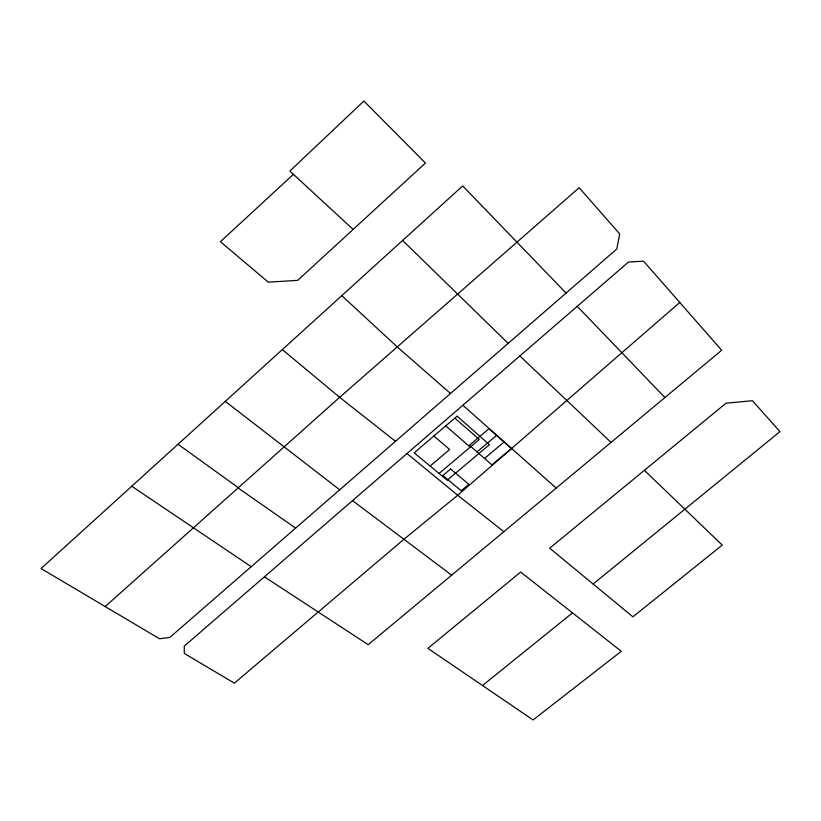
<?xml version="1.0" encoding="UTF-8"?>
<svg xmlns="http://www.w3.org/2000/svg" width="821" height="821" viewBox="0 0 821 821"><rect width="100%" height="100%" fill="white"/><g stroke="black" fill="none" stroke-linecap="round" stroke-linejoin="round"><path stroke-width="1.23" d="M293.415 174.36L220.418 241.682L268.272 282.157L297.705 280.351L425.442 163.04L363.888 101.065L289.854 171.045L353.143 229.428M105.18 606.565L339.658 397.333L579.164 187.711L619.681 233.934L616.828 248.958L169.824 637.424L159.49 638.759L41.05 568.543L462.705 185.926L566.08 293.076M679.767 302.456L457.708 495.248L404.076 539.171L234.365 683.154L184.294 653.444L184.243 646.137L628.486 262.043L643.551 261.15L721.68 350.259L368.188 644.69L264.413 576.845M430.132 466.061L449.651 449.508L433.857 436.043M439.061 473.46L479.279 439.461L454.834 418.135M477.001 451.909L496.592 435.387M484.534 458.457L504.043 442.047M593.131 584.018L779.95 431.641L752.447 400.699L725.98 403.224L549.69 548.192L632.899 616.828L722.244 545.103L644.393 470.32M482.502 685.514L533.075 719.935L621.281 651.279L520.668 572.052L427.905 648.333L482.502 685.514L572.524 612.877M131.781 486.227L251.205 566.706M238.1 487.972L295.642 528.108M178.003 444.233L238.377 487.746M352.548 500.646L451.663 575.162M225.272 401.366L339.709 489.809M395.506 441.308L339.658 397.333L282.383 349.602M503.848 531.69L457.708 495.248L407.021 453.531M445.741 425.894L470.217 447.127M450.513 393.536L397.025 346.678L341.803 295.673M462.88 405.246L556.207 488.064M519.878 355.986L611.07 442.406M402.639 240.481L508.199 343.383M577.245 306.346L664.928 397.538M457.133 416.175L414.164 452.843L447.229 480.213L489.419 444.654L457.133 416.175M489.049 428.644L469.376 445.29L491.984 464.922L511.411 448.635L489.049 428.644M450.596 468.996L442.858 475.523L461.207 490.732L468.863 484.308L450.596 468.996"/></g></svg>
